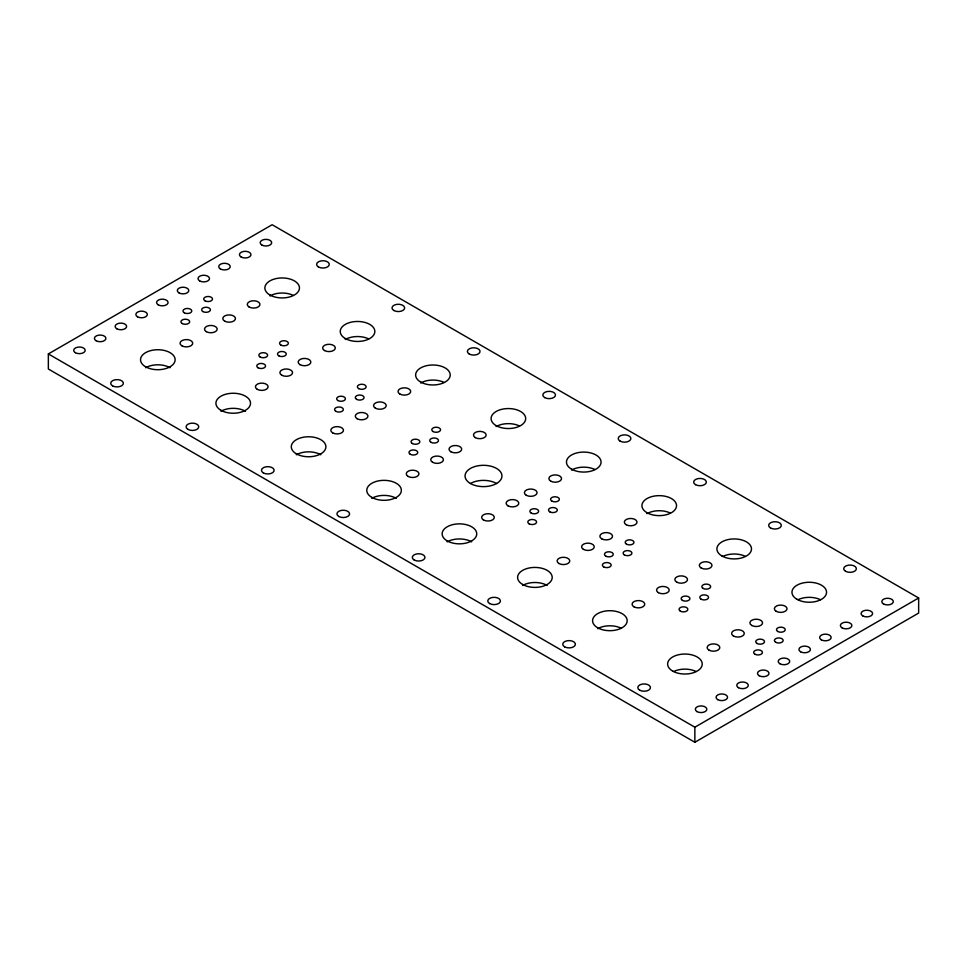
<?xml version="1.0" encoding="UTF-8"?>
<svg xmlns="http://www.w3.org/2000/svg" width="967" height="967" viewBox="0 0 967 967"><rect width="100%" height="100%" fill="white"/><g stroke="black" fill="none" stroke-linecap="round" stroke-linejoin="round"><path stroke-width="1.45" d="M48.35 353.934L272.138 224.731L918.65 597.993L918.65 613.066L694.862 742.269L48.35 369.007L48.35 353.934L694.862 727.196L918.65 597.993M694.862 727.196L694.862 742.269M470.445 483.5A18.458 10.661 0 0 0 501.329 478.725A18.458 10.661 0 0 0 478.725 465.671A18.458 10.661 0 0 0 470.445 483.5A18.458 10.661 0 0 1 496.555 483.5M145.594 367.726A17.309 9.996 0 0 1 170.071 367.726M220.972 411.253A17.309 9.996 0 0 1 245.449 411.253M296.349 454.768A17.309 9.996 0 0 1 320.826 454.768M371.812 498.331A17.309 9.996 0 0 1 396.289 498.331M447.201 541.858A17.309 9.996 0 0 1 471.666 541.858M522.663 585.422A17.309 9.996 0 0 1 547.129 585.422M597.63 628.707A17.309 9.996 0 0 1 621.019 628.139M673.769 671.473A17.309 9.996 0 0 1 696.071 671.473M269.926 295.95A17.309 9.996 0 0 1 293.315 295.37M345.304 339.465A17.309 9.996 0 0 1 368.693 338.897M420.681 382.992A17.309 9.996 0 0 1 444.071 382.412M496.144 426.556A17.309 9.996 0 0 1 519.533 425.988M571.521 470.071A17.309 9.996 0 0 1 594.91 469.503M646.983 513.646A17.309 9.996 0 0 1 670.373 513.066M723.038 556.351A17.309 9.996 0 0 1 745.352 556.351M798.101 599.685A17.309 9.996 0 0 1 820.403 599.685M205.004 300.822A4.4 2.538 0 0 0 212.353 299.685A4.4 2.538 0 0 0 206.974 296.567A4.4 2.538 0 0 0 205.004 300.822M202.925 311.579A4.4 2.538 0 0 0 210.286 310.443A4.4 2.538 0 0 0 204.895 307.337A4.4 2.538 0 0 0 202.925 311.579M184.274 312.776A4.4 2.538 0 0 0 191.635 311.64A4.4 2.538 0 0 0 186.244 308.533A4.4 2.538 0 0 0 184.274 312.776M182.207 323.546A4.4 2.538 0 0 0 189.556 322.41A4.4 2.538 0 0 0 184.177 319.303A4.4 2.538 0 0 0 182.207 323.546M280.853 345.05A4.4 2.538 0 0 0 288.214 343.901A4.4 2.538 0 0 0 282.823 340.795A4.4 2.538 0 0 0 280.853 345.05M278.786 355.808A4.4 2.538 0 0 0 286.135 354.671A4.4 2.538 0 0 0 280.756 351.565A4.4 2.538 0 0 0 278.786 355.808M260.135 357.004A4.4 2.538 0 0 0 267.484 355.868A4.4 2.538 0 0 0 262.105 352.762A4.4 2.538 0 0 0 260.135 357.004M258.056 367.774A4.4 2.538 0 0 0 265.417 366.638A4.4 2.538 0 0 0 260.026 363.532A4.4 2.538 0 0 0 258.056 367.774M358.648 388.589A4.4 2.538 0 0 0 365.997 387.441A4.4 2.538 0 0 0 360.618 384.334A4.4 2.538 0 0 0 358.648 388.589M356.581 399.347A4.4 2.538 0 0 0 363.93 398.211A4.4 2.538 0 0 0 358.552 395.104A4.4 2.538 0 0 0 356.581 399.347M337.93 400.543A4.4 2.538 0 0 0 345.279 399.407A4.4 2.538 0 0 0 339.9 396.301A4.4 2.538 0 0 0 337.93 400.543M335.851 411.313A4.4 2.538 0 0 0 343.212 410.177A4.4 2.538 0 0 0 337.821 407.071A4.4 2.538 0 0 0 335.851 411.313M433.071 431.548A4.4 2.538 0 0 0 440.42 430.412A4.4 2.538 0 0 0 435.041 427.305A4.4 2.538 0 0 0 433.071 431.548M430.992 442.318A4.4 2.538 0 0 0 438.353 441.182A4.4 2.538 0 0 0 432.962 438.075A4.4 2.538 0 0 0 430.992 442.318M412.341 443.515A4.4 2.538 0 0 0 419.702 442.378A4.4 2.538 0 0 0 414.311 439.272A4.4 2.538 0 0 0 412.341 443.515M410.274 454.285A4.4 2.538 0 0 0 417.623 453.136A4.4 2.538 0 0 0 412.244 450.03A4.4 2.538 0 0 0 410.274 454.285M551.879 501.087A4.4 2.538 0 0 0 559.24 499.951A4.4 2.538 0 0 0 553.849 496.845A4.4 2.538 0 0 0 551.879 501.087M549.812 511.857A4.4 2.538 0 0 0 557.161 510.721A4.4 2.538 0 0 0 551.782 507.602A4.4 2.538 0 0 0 549.812 511.857M531.161 513.054A4.4 2.538 0 0 0 538.51 511.918A4.4 2.538 0 0 0 533.131 508.799A4.4 2.538 0 0 0 531.161 513.054M529.082 523.812A4.4 2.538 0 0 0 536.443 522.676A4.4 2.538 0 0 0 531.052 519.569A4.4 2.538 0 0 0 529.082 523.812M626.483 544.155A4.4 2.538 0 0 0 633.832 543.019A4.4 2.538 0 0 0 628.453 539.912A4.4 2.538 0 0 0 626.483 544.155M624.404 554.925A4.4 2.538 0 0 0 631.765 553.789A4.4 2.538 0 0 0 626.374 550.682A4.4 2.538 0 0 0 624.404 554.925M605.753 556.122A4.4 2.538 0 0 0 613.114 554.985A4.4 2.538 0 0 0 607.723 551.867A4.4 2.538 0 0 0 605.753 556.122M603.686 566.892A4.4 2.538 0 0 0 611.035 565.743A4.4 2.538 0 0 0 605.656 562.637A4.4 2.538 0 0 0 603.686 566.892M703.142 588.419A4.4 2.538 0 0 0 710.503 587.283A4.4 2.538 0 0 0 705.112 584.177A4.4 2.538 0 0 0 703.142 588.419M701.075 599.189A4.4 2.538 0 0 0 708.424 598.053A4.4 2.538 0 0 0 703.045 594.947A4.4 2.538 0 0 0 701.075 599.189M682.424 600.386A4.4 2.538 0 0 0 689.785 599.25A4.4 2.538 0 0 0 684.394 596.143A4.4 2.538 0 0 0 682.424 600.386M680.357 611.156A4.4 2.538 0 0 0 687.706 610.008A4.4 2.538 0 0 0 682.327 606.901A4.4 2.538 0 0 0 680.357 611.156M777.746 631.487A4.4 2.538 0 0 0 785.095 630.351A4.4 2.538 0 0 0 779.716 627.245A4.4 2.538 0 0 0 777.746 631.487M775.667 642.257A4.4 2.538 0 0 0 783.028 641.121A4.4 2.538 0 0 0 777.637 638.015A4.4 2.538 0 0 0 775.667 642.257M757.028 643.454A4.4 2.538 0 0 0 764.377 642.318A4.4 2.538 0 0 0 758.998 639.211A4.4 2.538 0 0 0 757.028 643.454M754.949 654.224A4.4 2.538 0 0 0 762.31 653.076A4.4 2.538 0 0 0 756.919 649.969A4.4 2.538 0 0 0 754.949 654.224M697.002 711.603A5.766 3.336 0 0 0 706.647 710.116A5.766 3.336 0 0 0 699.576 706.031A5.766 3.336 0 0 0 697.002 711.603M717.719 699.637A5.766 3.336 0 0 0 727.365 698.15A5.766 3.336 0 0 0 720.306 694.064A5.766 3.336 0 0 0 717.719 699.637M738.437 687.682A5.766 3.336 0 0 0 748.095 686.183A5.766 3.336 0 0 0 741.024 682.11A5.766 3.336 0 0 0 738.437 687.682M759.155 675.715A5.766 3.336 0 0 0 768.813 674.217A5.766 3.336 0 0 0 761.742 670.143A5.766 3.336 0 0 0 759.155 675.715M779.886 663.749A5.766 3.336 0 0 0 789.531 662.262A5.766 3.336 0 0 0 782.472 658.176A5.766 3.336 0 0 0 779.886 663.749M800.603 651.794A5.766 3.336 0 0 0 810.249 650.295A5.766 3.336 0 0 0 803.19 646.222A5.766 3.336 0 0 0 800.603 651.794M821.321 639.828A5.766 3.336 0 0 0 830.979 638.329A5.766 3.336 0 0 0 823.908 634.255A5.766 3.336 0 0 0 821.321 639.828M842.052 627.861A5.766 3.336 0 0 0 851.697 626.374A5.766 3.336 0 0 0 844.626 622.289A5.766 3.336 0 0 0 842.052 627.861M862.769 615.894A5.766 3.336 0 0 0 872.415 614.408A5.766 3.336 0 0 0 865.356 610.322A5.766 3.336 0 0 0 862.769 615.894M883.487 603.94A5.766 3.336 0 0 0 893.145 602.441A5.766 3.336 0 0 0 886.074 598.368A5.766 3.336 0 0 0 883.487 603.94M75.353 352.701A5.766 3.336 0 0 0 84.999 351.214A5.766 3.336 0 0 0 77.94 347.129A5.766 3.336 0 0 0 75.353 352.701M96.071 340.735A5.766 3.336 0 0 0 105.729 339.248A5.766 3.336 0 0 0 98.658 335.162A5.766 3.336 0 0 0 96.071 340.735M116.802 328.78A5.766 3.336 0 0 0 126.447 327.281A5.766 3.336 0 0 0 119.376 323.208A5.766 3.336 0 0 0 116.802 328.78M137.519 316.813A5.766 3.336 0 0 0 147.165 315.315A5.766 3.336 0 0 0 140.106 311.241A5.766 3.336 0 0 0 137.519 316.813M158.237 304.847A5.766 3.336 0 0 0 167.895 303.36A5.766 3.336 0 0 0 160.824 299.274A5.766 3.336 0 0 0 158.237 304.847M178.955 292.88A5.766 3.336 0 0 0 188.613 291.393A5.766 3.336 0 0 0 181.542 287.32A5.766 3.336 0 0 0 178.955 292.88M199.685 280.926A5.766 3.336 0 0 0 209.331 279.427A5.766 3.336 0 0 0 202.272 275.353A5.766 3.336 0 0 0 199.685 280.926M220.403 268.959A5.766 3.336 0 0 0 230.049 267.472A5.766 3.336 0 0 0 222.99 263.387A5.766 3.336 0 0 0 220.403 268.959M241.121 256.992A5.766 3.336 0 0 0 250.779 255.506A5.766 3.336 0 0 0 243.708 251.42A5.766 3.336 0 0 0 241.121 256.992M261.852 245.038A5.766 3.336 0 0 0 271.497 243.539A5.766 3.336 0 0 0 264.426 239.465A5.766 3.336 0 0 0 261.852 245.038M145.594 366.783A17.309 9.996 0 0 0 174.543 362.311A17.309 9.996 0 0 0 153.354 350.066A17.309 9.996 0 0 0 145.594 366.783M206.37 331.693A6.346 3.663 0 0 0 216.983 330.049A6.346 3.663 0 0 0 209.21 325.565A6.346 3.663 0 0 0 206.37 331.693M112.559 385.857A6.346 3.663 0 0 0 123.172 384.213A6.346 3.663 0 0 0 115.399 379.729A6.346 3.663 0 0 0 112.559 385.857M181.893 345.823A6.346 3.663 0 0 0 192.518 344.179A6.346 3.663 0 0 0 184.745 339.695A6.346 3.663 0 0 0 181.893 345.823M220.972 410.31A17.309 9.996 0 0 0 249.933 405.826A17.309 9.996 0 0 0 228.732 393.593A17.309 9.996 0 0 0 220.972 410.31M281.748 375.22A6.346 3.663 0 0 0 292.372 373.576A6.346 3.663 0 0 0 284.6 369.092A6.346 3.663 0 0 0 281.748 375.22M187.936 429.384A6.346 3.663 0 0 0 198.549 427.74A6.346 3.663 0 0 0 190.777 423.256A6.346 3.663 0 0 0 187.936 429.384M257.282 389.35A6.346 3.663 0 0 0 267.895 387.707A6.346 3.663 0 0 0 260.123 383.222A6.346 3.663 0 0 0 257.282 389.35M296.349 453.825A17.309 9.996 0 0 0 325.311 449.353A17.309 9.996 0 0 0 304.109 437.108A17.309 9.996 0 0 0 296.349 453.825M357.137 418.735A6.346 3.663 0 0 0 367.75 417.091A6.346 3.663 0 0 0 359.978 412.607A6.346 3.663 0 0 0 357.137 418.735M263.314 472.899A6.346 3.663 0 0 0 273.927 471.255A6.346 3.663 0 0 0 266.155 466.771A6.346 3.663 0 0 0 263.314 472.899M332.66 432.865A6.346 3.663 0 0 0 343.273 431.222A6.346 3.663 0 0 0 335.501 426.737A6.346 3.663 0 0 0 332.66 432.865M371.812 497.389A17.309 9.996 0 0 0 400.773 492.916A17.309 9.996 0 0 0 379.572 480.684A17.309 9.996 0 0 0 371.812 497.389M432.6 462.311A6.346 3.663 0 0 0 443.212 460.667A6.346 3.663 0 0 0 435.44 456.17A6.346 3.663 0 0 0 432.6 462.311M338.776 516.475A6.346 3.663 0 0 0 349.389 514.831A6.346 3.663 0 0 0 341.617 510.346A6.346 3.663 0 0 0 338.776 516.475M408.122 476.441A6.346 3.663 0 0 0 418.735 474.797A6.346 3.663 0 0 0 410.963 470.3A6.346 3.663 0 0 0 408.122 476.441M447.201 540.916A17.309 9.996 0 0 0 476.151 536.431A17.309 9.996 0 0 0 454.949 524.199A17.309 9.996 0 0 0 447.201 540.916M507.977 505.826A6.346 3.663 0 0 0 518.59 504.182A6.346 3.663 0 0 0 510.818 499.697A6.346 3.663 0 0 0 507.977 505.826M414.154 559.99A6.346 3.663 0 0 0 424.767 558.346A6.346 3.663 0 0 0 417.007 553.861A6.346 3.663 0 0 0 414.154 559.99M483.5 519.956A6.346 3.663 0 0 0 494.113 518.312A6.346 3.663 0 0 0 486.341 513.828A6.346 3.663 0 0 0 483.5 519.956M522.663 584.479A17.309 9.996 0 0 0 551.613 580.007A17.309 9.996 0 0 0 530.412 567.762A17.309 9.996 0 0 0 522.663 584.479M583.439 549.389A6.346 3.663 0 0 0 594.052 547.745A6.346 3.663 0 0 0 586.28 543.261A6.346 3.663 0 0 0 583.439 549.389M489.616 603.553A6.346 3.663 0 0 0 500.229 601.921A6.346 3.663 0 0 0 492.469 597.425A6.346 3.663 0 0 0 489.616 603.553M558.962 563.519A6.346 3.663 0 0 0 569.575 561.875A6.346 3.663 0 0 0 561.803 557.391A6.346 3.663 0 0 0 558.962 563.519M597.63 627.764A17.309 9.996 0 0 0 626.58 623.292A17.309 9.996 0 0 0 605.39 611.047A17.309 9.996 0 0 0 597.63 627.764M658.406 592.674A6.346 3.663 0 0 0 669.019 591.03A6.346 3.663 0 0 0 661.259 586.546A6.346 3.663 0 0 0 658.406 592.674M564.595 646.838A6.346 3.663 0 0 0 575.208 645.194A6.346 3.663 0 0 0 567.436 640.71A6.346 3.663 0 0 0 564.595 646.838M633.929 606.805A6.346 3.663 0 0 0 644.554 605.161A6.346 3.663 0 0 0 636.782 600.676A6.346 3.663 0 0 0 633.929 606.805M672.681 671.098A17.309 9.996 0 0 0 701.643 666.626A17.309 9.996 0 0 0 680.442 654.381A17.309 9.996 0 0 0 672.681 671.098M733.457 636.008A6.346 3.663 0 0 0 744.082 634.364A6.346 3.663 0 0 0 736.31 629.88A6.346 3.663 0 0 0 733.457 636.008M639.646 690.172A6.346 3.663 0 0 0 650.259 688.528A6.346 3.663 0 0 0 642.487 684.044A6.346 3.663 0 0 0 639.646 690.172M708.992 650.138A6.346 3.663 0 0 0 719.605 648.494A6.346 3.663 0 0 0 711.833 644.01A6.346 3.663 0 0 0 708.992 650.138M269.926 295.008A17.309 9.996 0 0 0 298.876 290.523A17.309 9.996 0 0 0 277.686 278.291A17.309 9.996 0 0 0 269.926 295.008M224.646 321.141A6.346 3.663 0 0 0 235.259 319.509A6.346 3.663 0 0 0 227.487 315.012A6.346 3.663 0 0 0 224.646 321.141M318.457 266.977A6.346 3.663 0 0 0 329.082 265.333A6.346 3.663 0 0 0 321.31 260.848A6.346 3.663 0 0 0 318.457 266.977M249.123 307.01A6.346 3.663 0 0 0 259.736 305.379A6.346 3.663 0 0 0 251.964 300.882A6.346 3.663 0 0 0 249.123 307.01M345.304 338.523A17.309 9.996 0 0 0 374.253 334.05A17.309 9.996 0 0 0 353.064 321.806A17.309 9.996 0 0 0 345.304 338.523M300.024 364.668A6.346 3.663 0 0 0 310.637 363.024A6.346 3.663 0 0 0 302.864 358.539A6.346 3.663 0 0 0 300.024 364.668M393.847 310.504A6.346 3.663 0 0 0 404.46 308.86A6.346 3.663 0 0 0 396.688 304.375A6.346 3.663 0 0 0 393.847 310.504M324.501 350.538A6.346 3.663 0 0 0 335.114 348.894A6.346 3.663 0 0 0 327.342 344.409A6.346 3.663 0 0 0 324.501 350.538M420.681 382.05A17.309 9.996 0 0 0 449.631 377.565A17.309 9.996 0 0 0 428.441 365.333A17.309 9.996 0 0 0 420.681 382.05M375.401 408.183A6.346 3.663 0 0 0 386.026 406.539A6.346 3.663 0 0 0 378.254 402.054A6.346 3.663 0 0 0 375.401 408.183M469.225 354.019A6.346 3.663 0 0 0 479.837 352.375A6.346 3.663 0 0 0 472.065 347.89A6.346 3.663 0 0 0 469.225 354.019M399.879 394.053A6.346 3.663 0 0 0 410.492 392.409A6.346 3.663 0 0 0 402.719 387.924A6.346 3.663 0 0 0 399.879 394.053M496.144 425.613A17.309 9.996 0 0 0 525.093 421.141A17.309 9.996 0 0 0 503.904 408.896A17.309 9.996 0 0 0 496.144 425.613M450.864 451.758A6.346 3.663 0 0 0 461.489 450.114A6.346 3.663 0 0 0 453.716 445.63A6.346 3.663 0 0 0 450.864 451.758M544.687 397.594A6.346 3.663 0 0 0 555.3 395.95A6.346 3.663 0 0 0 547.527 391.466A6.346 3.663 0 0 0 544.687 397.594M475.341 437.628A6.346 3.663 0 0 0 485.954 435.984A6.346 3.663 0 0 0 478.182 431.5A6.346 3.663 0 0 0 475.341 437.628M571.521 469.14A17.309 9.996 0 0 0 600.483 464.656A17.309 9.996 0 0 0 579.281 452.423A17.309 9.996 0 0 0 571.521 469.14M526.253 495.273A6.346 3.663 0 0 0 536.866 493.629A6.346 3.663 0 0 0 529.094 489.145A6.346 3.663 0 0 0 526.253 495.273M620.065 441.109A6.346 3.663 0 0 0 630.677 439.465A6.346 3.663 0 0 0 622.905 434.981A6.346 3.663 0 0 0 620.065 441.109M550.719 481.143A6.346 3.663 0 0 0 561.343 479.499A6.346 3.663 0 0 0 553.571 475.015A6.346 3.663 0 0 0 550.719 481.143M646.983 512.703A17.309 9.996 0 0 0 675.945 508.219A17.309 9.996 0 0 0 654.744 495.986A17.309 9.996 0 0 0 646.983 512.703M601.716 538.837A6.346 3.663 0 0 0 612.329 537.205A6.346 3.663 0 0 0 604.556 532.708A6.346 3.663 0 0 0 601.716 538.837M695.527 484.672A6.346 3.663 0 0 0 706.14 483.041A6.346 3.663 0 0 0 698.367 478.544A6.346 3.663 0 0 0 695.527 484.672M626.181 524.718A6.346 3.663 0 0 0 636.806 523.074A6.346 3.663 0 0 0 629.034 518.578A6.346 3.663 0 0 0 626.181 524.718M721.962 555.989A17.309 9.996 0 0 0 750.912 551.504A17.309 9.996 0 0 0 729.722 539.272A17.309 9.996 0 0 0 721.962 555.989M676.682 582.122A6.346 3.663 0 0 0 687.295 580.49A6.346 3.663 0 0 0 679.523 575.994A6.346 3.663 0 0 0 676.682 582.122M770.506 527.958A6.346 3.663 0 0 0 781.118 526.326A6.346 3.663 0 0 0 773.346 521.829A6.346 3.663 0 0 0 770.506 527.958M701.16 567.992A6.346 3.663 0 0 0 711.772 566.36A6.346 3.663 0 0 0 704 561.863A6.346 3.663 0 0 0 701.16 567.992M797.013 599.322A17.309 9.996 0 0 0 825.963 594.838A17.309 9.996 0 0 0 804.774 582.605A17.309 9.996 0 0 0 797.013 599.322M751.734 625.456A6.346 3.663 0 0 0 762.359 623.812A6.346 3.663 0 0 0 754.586 619.327A6.346 3.663 0 0 0 751.734 625.456M845.557 571.292A6.346 3.663 0 0 0 856.17 569.648A6.346 3.663 0 0 0 848.397 565.163A6.346 3.663 0 0 0 845.557 571.292M776.211 611.325A6.346 3.663 0 0 0 786.824 609.681A6.346 3.663 0 0 0 779.051 605.197A6.346 3.663 0 0 0 776.211 611.325"/></g></svg>
